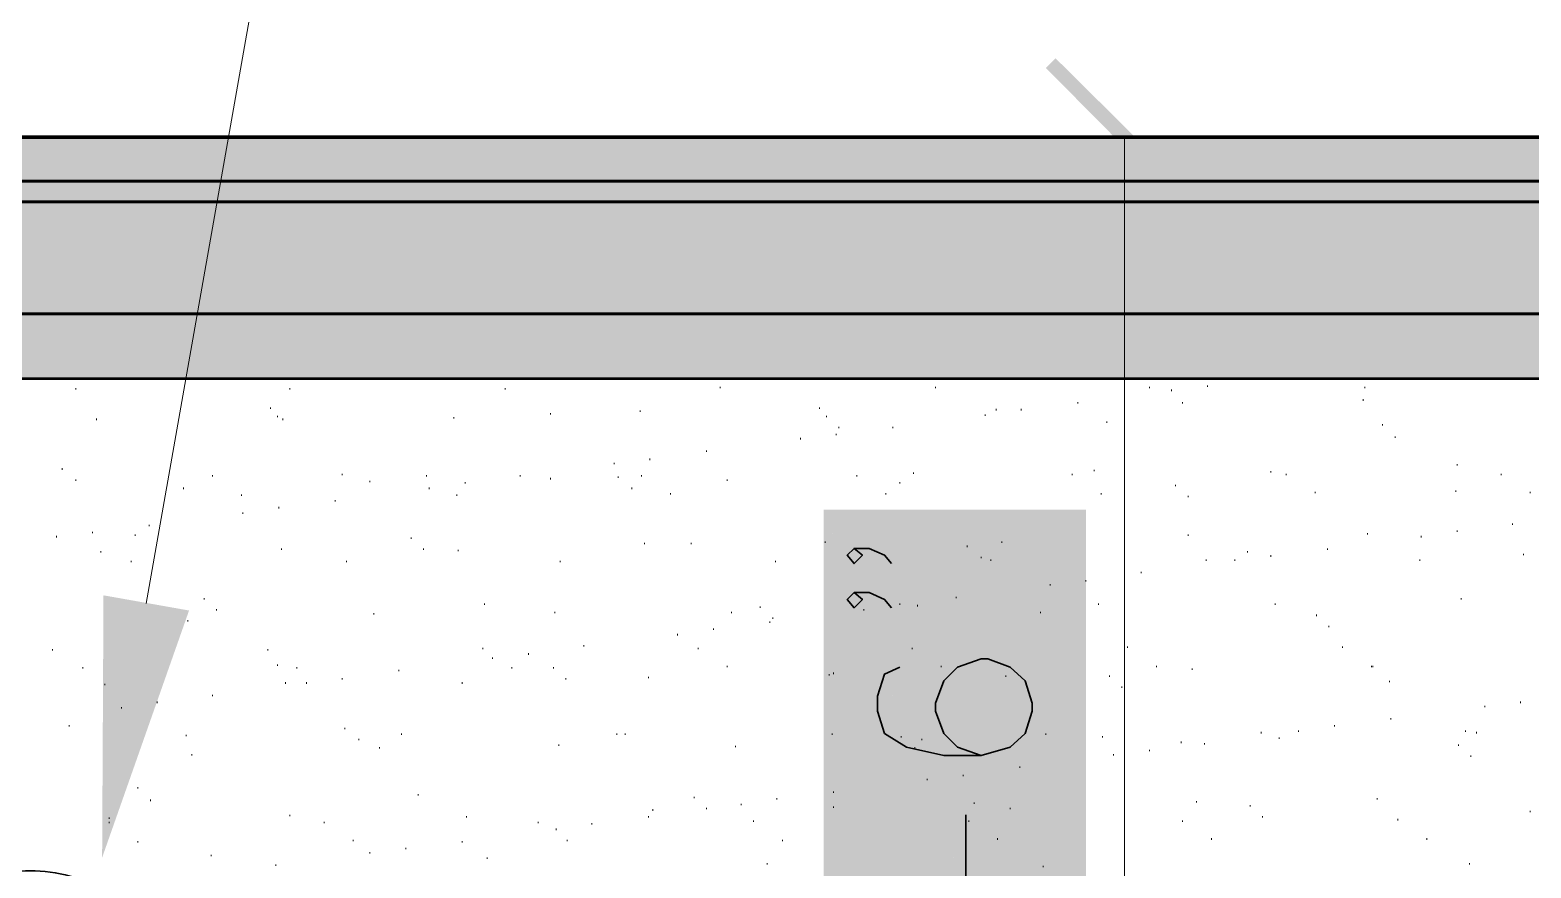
# Model space of a CAD drawing. Header units: inches. Extents: x 5 to 516, y -193 to 129.
# Drawn here: x 34.471 to 38.097, y -48.151 to -46.128 of the extents above; entities that cross this region are included whole.
import ezdxf

# ---------------------------------------------------------------- set-up
doc = ezdxf.new("R2010")
doc.units = ezdxf.units.IN
doc.header["$MEASUREMENT"] = 0
for name, color, linetype in [('Highlight', 210, 'Continuous'), ('PDF4_Geometry', 7, 'Continuous'), ('PDF4_Solid Fills', 7, 'Continuous')]:
    doc.layers.add(name, color=color, linetype=linetype)

msp = doc.modelspace()

# ---------------------------------------------------------------- hatches: boundary and pattern name
at = {"layer": 'PDF4_Solid Fills', "true_color": 0xb3b3b3, "transparency": 33554559}
for points in [[(48.845416, -46.4929831), (71.5387543, -46.4929831), (71.5387543, -46.5429787), (72.5987544, -46.5429787), (72.5987553, -46.4929831), (72.5987544, -46.4929787), (72.5987553, -46.3863164), (31.1987514, -46.3863164), (31.1987514, -46.5429787), (48.845416, -46.5429787)], [(31.1987514, -46.5429801), (31.1987514, -46.8129801), (31.1987514, -46.969646), (38.5354151, -46.969646), (48.845416, -46.969646), (48.845416, -46.8129801), (48.845416, -46.5429801)]]:
    msp.add_hatch(color=253, dxfattribs=at).paths.add_polyline_path(points)

# ---------------------------------------------------------------- linework, layer by layer
at = {"layer": 'Highlight'}
msp.add_line((23.3720821, -46.4929787), (77.1258262, -46.4929787), dxfattribs=at)
at = {"layer": 'PDF4_Geometry', "lineweight": 15}
for points in [[(34.7520828, -47.512978), (35.4320829, -43.6596443), (36.0987496, -43.6596443)], [(35.8654184, -46.3863164), (37.3654185, -46.3863164)], [(37.1154185, -49.5129782), (37.1154185, -46.3863113)], [(36.1387474, -46.9929788), (36.1387474, -46.9896489)], [(36.6587534, -46.9929788), (36.6587534, -46.9896489)], [(37.1754161, -46.9929788), (37.1754161, -46.9896489)], [(37.3154172, -46.9896489), (37.3154172, -46.9863124)], [(37.6954153, -46.9929788), (37.6954153, -46.9896489)], [(34.5820796, -46.9963153), (34.5820796, -46.9929788)], [(35.098749, -46.9963153), (35.098749, -46.9929788)], [(35.618755, -46.9963153), (35.618755, -46.9929788)], [(37.002083, -47.0296473), (37.002083, -47.0263107)], [(37.228754, -46.9996452), (37.228754, -46.9963153)], [(37.2554196, -47.0296473), (37.2554196, -47.0263107)], [(37.6920855, -47.0229809), (37.6920855, -47.0196443)], [(35.0520774, -47.0429801), (35.0520774, -47.0396503)], [(35.0687468, -47.0629793), (35.0687468, -47.0596495)], [(35.4954232, -47.0663159), (35.4954232, -47.0629793)], [(35.7287539, -47.0563129), (35.7287539, -47.0529831)], [(35.9454152, -47.0496465), (35.9454152, -47.0463167)], [(36.3787513, -47.0429801), (36.3787513, -47.0396503)], [(36.3954206, -47.0629793), (36.3954206, -47.0596495)], [(36.7787486, -47.0596495), (36.7787486, -47.0563129)], [(36.8054141, -47.0463167), (36.8054141, -47.0429801)], [(36.8654185, -47.0463167), (36.8654185, -47.0429801)], [(34.6320877, -47.0696457), (34.6320877, -47.0663159)], [(35.0820796, -47.0696457), (35.0820796, -47.0663159)], [(36.425416, -47.0896449), (36.425416, -47.0863151)], [(36.5554141, -47.0896449), (36.5554141, -47.0863151)], [(37.0720835, -47.0763121), (37.0720835, -47.0729823)], [(37.7387502, -47.0829785), (37.7387502, -47.0796487)], [(36.3320865, -47.1163173), (36.3320865, -47.1129807)], [(36.4187496, -47.1063143), (36.4187496, -47.1029777)], [(37.7687524, -47.1129807), (37.7687524, -47.1096441)], [(35.9687442, -47.1663118), (35.9687442, -47.162982)], [(36.1054222, -47.1463127), (36.1054222, -47.1429828)], [(34.5487543, -47.1896476), (34.5487543, -47.186311)], [(34.9120899, -47.206317), (34.9120899, -47.2029804)], [(35.2254173, -47.2029804), (35.2254173, -47.1996506)], [(35.4287457, -47.206317), (35.4287457, -47.2029804)], [(35.6554167, -47.206317), (35.6554167, -47.2029804)], [(35.8820878, -47.1763148), (35.8820878, -47.1729782)], [(35.892084, -47.2096468), (35.892084, -47.206317)], [(35.9487518, -47.206317), (35.9487518, -47.2029804)], [(36.468751, -47.206317), (36.468751, -47.2029804)], [(36.6054155, -47.1996506), (36.6054155, -47.196314)], [(36.9887502, -47.2029804), (36.9887502, -47.1996506)], [(37.0420814, -47.1929774), (37.0420814, -47.1896476)], [(37.4687511, -47.196314), (37.4687511, -47.1929774)], [(37.5054196, -47.2029804), (37.5054196, -47.1996506)], [(37.9187497, -47.1796446), (37.9187497, -47.1763148)], [(38.0254188, -47.2029804), (38.0254188, -47.1996506)], [(34.5820796, -47.2163132), (34.5820796, -47.2129834)], [(34.8420894, -47.2363124), (34.8420894, -47.2329826)], [(35.2920812, -47.2196498), (35.2920812, -47.2163132)], [(35.4354189, -47.2363124), (35.4354189, -47.2329826)], [(35.5220888, -47.2229796), (35.5220888, -47.2196498)], [(35.7287539, -47.2129834), (35.7287539, -47.2096468)], [(35.9254228, -47.2363124), (35.9254228, -47.2329826)], [(36.1554168, -47.2163132), (36.1554168, -47.2129834)], [(36.5720835, -47.2229796), (36.5720835, -47.2196498)], [(37.2387502, -47.229646), (37.2387502, -47.2263162)], [(37.5754202, -47.2463154), (37.5754202, -47.2429788)], [(37.9154199, -47.2429788), (37.9154199, -47.239649)], [(38.0954194, -47.2463154), (38.0954194, -47.2429788)], [(34.9820904, -47.2529818), (34.9820904, -47.2496452)], [(35.0720834, -47.282984), (35.0720834, -47.2796474)], [(35.2087479, -47.2663146), (35.2087479, -47.262978)], [(35.5020828, -47.2529818), (35.5020828, -47.2496452)], [(36.0187523, -47.2496452), (36.0187523, -47.2463154)], [(36.5387515, -47.2496452), (36.5387515, -47.2463154)], [(37.0587508, -47.2496452), (37.0587508, -47.2463154)], [(37.2687524, -47.2563116), (37.2687524, -47.2529818)], [(34.9854135, -47.2963167), (34.9854135, -47.2929801)], [(34.5354215, -47.3529777), (34.5354215, -47.3496479)], [(34.6220779, -47.3429815), (34.6220779, -47.3396449)], [(34.7254172, -47.3496479), (34.7254172, -47.3463113)], [(34.758756, -47.3263121), (34.758756, -47.3229823)], [(35.392084, -47.3563143), (35.392084, -47.3529777)], [(37.2687524, -47.3496479), (37.2687524, -47.3463113)], [(37.7020817, -47.3463113), (37.7020817, -47.3429815)], [(37.8320866, -47.3529777), (37.8320866, -47.3496479)], [(37.9187497, -47.3396449), (37.9187497, -47.3363151)], [(38.0520844, -47.3229823), (38.0520844, -47.3196457)], [(34.6420839, -47.3896463), (34.6420839, -47.3863165)], [(35.0787565, -47.3829799), (35.0787565, -47.3796501)], [(35.4220861, -47.3829799), (35.4220861, -47.3796501)], [(35.5054195, -47.3863165), (35.5054195, -47.3829799)], [(35.9554114, -47.3696471), (35.9554114, -47.3663173)], [(36.0687469, -47.3696471), (36.0687469, -47.3663173)], [(36.392084, -47.3663173), (36.392084, -47.3629807)], [(36.7354204, -47.3763135), (36.7354204, -47.3729837)], [(36.8187537, -47.3663173), (36.8187537, -47.3629807)], [(37.4120833, -47.3896463), (37.4120833, -47.3863165)], [(37.6054156, -47.3829799), (37.6054156, -47.3796501)], [(34.715421, -47.412982), (34.715421, -47.4096455)], [(35.2354135, -47.412982), (35.2354135, -47.4096455)], [(35.7520829, -47.412982), (35.7520829, -47.4096455)], [(36.2720821, -47.412982), (36.2720821, -47.4096455)], [(36.7687523, -47.4029791), (36.7687523, -47.3996493)], [(36.7920813, -47.4096455), (36.7920813, -47.4063156)], [(37.3120874, -47.4096455), (37.3120874, -47.4063156)], [(37.3820811, -47.4096455), (37.3820811, -47.4063156)], [(37.4687511, -47.3996493), (37.4687511, -47.3963127)], [(37.82875, -47.4096455), (37.82875, -47.4063156)], [(38.07875, -47.3963127), (38.07875, -47.3929829)], [(37.0220822, -47.4596468), (37.0220822, -47.456317)], [(37.1554169, -47.4396476), (37.1554169, -47.436311)], [(36.708748, -47.4996452), (36.708748, -47.4963154)], [(36.935419, -47.4696498), (36.935419, -47.4663132)], [(34.8920839, -47.5029818), (34.8920839, -47.4996452)], [(34.9220861, -47.5296474), (34.9220861, -47.5263108)], [(35.5687469, -47.5163146), (35.5687469, -47.512978)], [(35.7387501, -47.5363138), (35.7387501, -47.532984)], [(36.1654198, -47.5363138), (36.1654198, -47.532984)], [(36.2354204, -47.522981), (36.2354204, -47.5196444)], [(36.4854204, -47.5296474), (36.4854204, -47.5263108)], [(36.5720835, -47.5163146), (36.5720835, -47.512978)], [(36.6154185, -47.5196444), (36.6154185, -47.5163146)], [(36.9120832, -47.5363138), (36.9120832, -47.532984)], [(37.0520844, -47.5163146), (37.0520844, -47.512978)], [(37.4787541, -47.5163146), (37.4787541, -47.512978)], [(37.9287527, -47.5029818), (37.9287527, -47.4996452)], [(34.8520855, -47.5563129), (34.8520855, -47.5529832)], [(35.3020774, -47.5396504), (35.3020774, -47.5363138)], [(36.2587494, -47.5596495), (36.2587494, -47.5563129)], [(36.2654157, -47.5496465), (36.2654157, -47.5463168)], [(37.57875, -47.5429802), (37.57875, -47.5396504)], [(37.6087521, -47.5696458), (37.6087521, -47.5663159)], [(36.0354217, -47.5896449), (36.0354217, -47.5863152)], [(36.1220848, -47.5763122), (36.1220848, -47.5729823)], [(34.5254118, -47.6263135), (34.5254118, -47.6229837)], [(35.0454178, -47.6263135), (35.0454178, -47.6229837)], [(35.5654238, -47.6229837), (35.5654238, -47.6196471)], [(35.5887528, -47.6463127), (35.5887528, -47.6429829)], [(35.6754228, -47.6363165), (35.6754228, -47.6329799)], [(35.8087507, -47.6163173), (35.8087507, -47.6129807)], [(36.0854162, -47.6229837), (36.0854162, -47.6196471)], [(36.6020857, -47.6229837), (36.6020857, -47.6196471)], [(37.1220849, -47.6196471), (37.1220849, -47.6163173)], [(37.6420841, -47.6196471), (37.6420841, -47.6163173)], [(34.5987489, -47.6696485), (34.5987489, -47.6663119)], [(35.0687468, -47.6629821), (35.0687468, -47.6596455)], [(35.1154184, -47.6696485), (35.1154184, -47.6663119)], [(35.3620818, -47.6763149), (35.3620818, -47.6729783)], [(35.6354108, -47.6696485), (35.6354108, -47.6663119)], [(35.7354135, -47.6696485), (35.7354135, -47.6663119)], [(36.1554168, -47.6663119), (36.1554168, -47.6629821)], [(36.4120832, -47.6829813), (36.4120832, -47.6796447)], [(36.6720862, -47.6663119), (36.6720862, -47.6629821)], [(37.1920854, -47.6663119), (37.1920854, -47.6629821)], [(37.2787486, -47.6729783), (37.2787486, -47.6696485)], [(37.7120847, -47.6663119), (37.7120847, -47.6629821)], [(37.7154145, -47.6663119), (37.7154145, -47.6629821)], [(34.6520801, -47.7096468), (34.6520801, -47.7063171)], [(35.0887528, -47.7063171), (35.0887528, -47.7029804)], [(35.1387473, -47.7063171), (35.1387473, -47.7029804)], [(35.2254173, -47.6963141), (35.2254173, -47.6929774)], [(35.5154157, -47.7063171), (35.5154157, -47.7029804)], [(35.7654157, -47.6963141), (35.7654157, -47.6929774)], [(35.9654211, -47.6929774), (35.9654211, -47.6896477)], [(36.402087, -47.6863111), (36.402087, -47.6829813)], [(36.8287499, -47.6896477), (36.8287499, -47.6863111)], [(37.0787499, -47.6896477), (37.0787499, -47.6863111)], [(37.1087521, -47.7163132), (37.1087521, -47.7129834)], [(37.7554196, -47.7029804), (37.7554196, -47.6996507)], [(34.7787484, -47.7529818), (34.7787484, -47.7496452)], [(34.9120899, -47.7363124), (34.9120899, -47.7329826)], [(38.0720836, -47.7529818), (38.0720836, -47.7496452)], [(34.6920785, -47.7663146), (34.6920785, -47.762978)], [(37.9854205, -47.762978), (37.9854205, -47.7596482)], [(34.5654237, -47.8096496), (34.5654237, -47.806313)], [(35.2320904, -47.816316), (35.2320904, -47.8129794)], [(37.4454153, -47.8263122), (37.4454153, -47.8229823)], [(37.535415, -47.8229823), (37.535415, -47.8196458)], [(37.622085, -47.8096496), (37.622085, -47.806313)], [(37.7587495, -47.7929802), (37.7587495, -47.7896504)], [(37.9387489, -47.8229823), (37.9387489, -47.8196458)], [(37.9654145, -47.8263122), (37.9654145, -47.8229823)], [(34.848749, -47.8329786), (34.848749, -47.8296487)], [(35.2654157, -47.8429816), (35.2654157, -47.839645)], [(35.3154238, -47.8629807), (35.3154238, -47.8596441)], [(35.3687549, -47.8296487), (35.3687549, -47.8263122)], [(35.7487463, -47.8563143), (35.7487463, -47.8529777)], [(35.8887474, -47.8296487), (35.8887474, -47.8263122)], [(35.9087534, -47.8296487), (35.9087534, -47.8263122)], [(36.175416, -47.8596441), (36.175416, -47.8563143)], [(36.4087534, -47.8296487), (36.4087534, -47.8263122)], [(36.5754201, -47.8363152), (36.5754201, -47.8329786)], [(36.608752, -47.8629807), (36.608752, -47.8596441)], [(36.6254147, -47.8429816), (36.6254147, -47.839645)], [(36.9254161, -47.8296487), (36.9254161, -47.8263122)], [(37.0620874, -47.8363152), (37.0620874, -47.8329786)], [(37.252083, -47.849648), (37.252083, -47.8463113)], [(37.3087508, -47.8529777), (37.3087508, -47.849648)], [(37.4887502, -47.839645), (37.4887502, -47.8363152)], [(37.9220863, -47.8563143), (37.9220863, -47.8529777)], [(34.8620817, -47.8796501), (34.8620817, -47.8763135)], [(37.0887529, -47.8796501), (37.0887529, -47.8763135)], [(37.1754161, -47.8696471), (37.1754161, -47.8663173)], [(37.9520817, -47.8829799), (37.9520817, -47.8796501)], [(36.7254174, -47.9296447), (36.7254174, -47.9263149)], [(36.8620819, -47.9096455), (36.8620819, -47.9063157)], [(34.7320904, -47.9596469), (34.7320904, -47.9563171)], [(36.4120832, -47.9696499), (36.4120832, -47.9663132)], [(36.6387474, -47.9396477), (36.6387474, -47.9363111)], [(34.762079, -47.989649), (34.762079, -47.9863125)], [(35.4087533, -47.9763162), (35.4087533, -47.9729796)], [(36.0754201, -47.9829826), (36.0754201, -47.9796461)], [(36.1887488, -47.9996452), (36.1887488, -47.9963154)], [(36.2754187, -47.9863125), (36.2754187, -47.9829826)], [(36.4120832, -48.0063116), (36.4120832, -48.0029819)], [(36.7520829, -47.9963154), (36.7520829, -47.9929789)], [(37.2887516, -47.9929789), (37.2887516, -47.989649)], [(37.4187497, -48.0029819), (37.4187497, -47.9996452)], [(37.7254175, -47.9863125), (37.7254175, -47.9829826)], [(34.6620898, -48.032984), (34.6620898, -48.0296474)], [(34.6620898, -48.0429802), (34.6620898, -48.0396504)], [(35.098749, -48.0263108), (35.098749, -48.022981)], [(35.1820823, -48.0429802), (35.1820823, -48.0396504)], [(35.5254119, -48.0296474), (35.5254119, -48.0263108)], [(35.6987518, -48.0429802), (35.6987518, -48.0396504)], [(35.9654211, -48.0296474), (35.9654211, -48.0263108)], [(35.9754173, -48.012978), (35.9754173, -48.0096482)], [(36.1054222, -48.0096482), (36.1054222, -48.0063116)], [(36.218751, -48.0396504), (36.218751, -48.0363138)], [(36.7387502, -48.0396504), (36.7387502, -48.0363138)], [(36.8387529, -48.0096482), (36.8387529, -48.0063116)], [(37.2554196, -48.0396504), (37.2554196, -48.0363138)], [(37.4487519, -48.0296474), (37.4487519, -48.0263108)], [(37.7754188, -48.0363138), (37.7754188, -48.032984)], [(38.0954194, -48.0163146), (38.0954194, -48.012978)], [(35.7420867, -48.0596496), (35.7420867, -48.056313)], [(35.8287566, -48.0463168), (35.8287566, -48.0429802)], [(34.7320904, -48.089645), (34.7320904, -48.0863152)], [(35.2520828, -48.0863152), (35.2520828, -48.0829786)], [(35.2920812, -48.1163174), (35.2920812, -48.1129808)], [(35.3787512, -48.1063144), (35.3787512, -48.1029778)], [(35.5154157, -48.089645), (35.5154157, -48.0863152)], [(35.7687523, -48.0863152), (35.7687523, -48.0829786)], [(36.2887515, -48.0863152), (36.2887515, -48.0829786)], [(36.8087507, -48.0829786), (36.8087507, -48.0796488)], [(37.3254202, -48.0829786), (37.3254202, -48.0796488)], [(37.8454194, -48.0829786), (37.8454194, -48.0796488)], [(34.9087533, -48.1229838), (34.9087533, -48.1196471)], [(35.0654238, -48.1463128), (35.0654238, -48.1429829)], [(35.57542, -48.1296501), (35.57542, -48.1263135)], [(36.2520829, -48.1429829), (36.2520829, -48.1396463)], [(36.9187496, -48.1496493), (36.9187496, -48.1463128)], [(37.9487519, -48.1429829), (37.9487519, -48.1396463)]]:
    msp.add_lwpolyline(points, dxfattribs=at)
at = {"layer": 'PDF4_Geometry', "lineweight": 70}
msp.add_lwpolyline([(26.5987483, -46.9696498), (26.5987483, -46.3863164), (72.598752, -46.3863164), (72.598752, -46.9696498)], dxfattribs=at)
at = {"layer": 'PDF4_Geometry', "lineweight": 50}
for points in [[(38.5354151, -46.4929787), (31.198748, -46.4929787)], [(31.1987514, -46.4929787), (71.5387543, -46.4929787)], [(31.1987514, -46.4929787), (72.5987553, -46.4929787), (71.5387543, -46.4929787)], [(31.1987514, -46.4929787), (38.5354185, -46.4929787)], [(31.1987514, -46.4929787), (38.5354185, -46.4929787)], [(31.1987514, -46.4929787), (71.5387543, -46.4929787), (38.5354185, -46.4929787)], [(31.1987514, -46.4929787), (38.5354185, -46.4929787)], [(31.1987514, -46.4929787), (38.5354185, -46.4929787)], [(31.1987514, -46.4929787), (38.5354185, -46.4929787)], [(31.1987514, -46.4929787), (38.5354185, -46.4929787)], [(31.1987514, -46.5429801), (38.5354185, -46.5429801)], [(31.1987514, -46.5429801), (38.5354185, -46.5429801)], [(31.1987514, -46.8129793), (38.5354185, -46.8129793)], [(31.1987514, -46.8129793), (38.5354185, -46.8129793)]]:
    msp.add_lwpolyline(points, close=True, dxfattribs=at)
at = {"layer": 'PDF4_Geometry', "lineweight": 35}
for points in [[(34.7220806, -46.4929787), (34.4720806, -46.4929787)], [(35.098749, -46.4929787), (34.8487489, -46.4929787)], [(35.4720807, -46.4929787), (35.2220807, -46.4929787)], [(35.848749, -46.4929787), (35.598749, -46.4929787)], [(36.2220808, -46.4929787), (35.9720807, -46.4929787)], [(36.5987491, -46.4929787), (36.3487491, -46.4929787)], [(36.9720808, -46.4929787), (36.7220808, -46.4929787)], [(37.3487491, -46.4929787), (37.0987491, -46.4929787)], [(37.7220809, -46.4929787), (37.4720809, -46.4929787)], [(38.0987492, -46.4929787), (37.8487492, -46.4929787)], [(36.4620846, -47.3796501), (36.4820846, -47.3963167), (36.4620846, -47.4163167), (36.4454179, -47.3963167), (36.4620846, -47.3796501), (36.4987512, -47.3796501), (36.5354179, -47.3963167), (36.5520846, -47.4163167)], [(36.4620846, -47.4863124), (36.4820846, -47.5029791), (36.4620846, -47.5229791), (36.4454179, -47.5029791), (36.4620846, -47.4863124), (36.4987512, -47.4863124), (36.5354179, -47.5029791), (36.5520846, -47.5229791)], [(36.5720835, -47.6663119), (36.5354168, -47.6829785), (36.5187502, -47.7363119), (36.5187502, -47.7729786), (36.5354168, -47.8263119), (36.5887502, -47.8596452), (36.6787502, -47.8796452), (36.7687502, -47.8796452), (36.8387502, -47.8596452), (36.8754169, -47.8263119), (36.8920835, -47.7729786), (36.8920835, -47.7529786), (36.8754169, -47.6996452), (36.8387502, -47.6663119), (36.7854169, -47.6463119), (36.7687502, -47.6463119), (36.7120835, -47.6663119), (36.6787502, -47.6996452), (36.6587502, -47.7529786), (36.6587502, -47.7729786), (36.6787502, -47.8263119), (36.7120835, -47.8596452), (36.7687502, -47.8796452)], [(36.7320838, -48.3429816), (36.7320838, -48.0229816)]]:
    msp.add_lwpolyline(points, dxfattribs=at)
at = {"layer": 'PDF4_Geometry', "lineweight": 50}
msp.add_lwpolyline([(26.5987483, -46.9696498), (72.598752, -46.9696498)], dxfattribs=at)
at = {"layer": 'PDF4_Geometry', "lineweight": 35}
msp.add_open_spline([(34.7087489, -48.2329824), (34.1519156, -47.8835936), (33.7584711, -48.8447046), (33.648749, -49.2263157)], degree=3, dxfattribs=at)
at = {"layer": 'PDF4_Solid Fills', "lineweight": 15, "transparency": 33554559}
for points in [[(37.3087508, -46.5529831), (36.9254174, -46.2196497), (36.9487507, -46.1963164)], [(37.2820852, -46.5796487), (37.3087519, -46.552982), (36.9254185, -46.2196486)], [(34.6487571, -47.4929788), (34.6454237, -48.1263122), (34.8554238, -47.5296455)]]:
    msp.add_solid(points, dxfattribs=at)
at = {"layer": 'PDF4_Solid Fills', "color": 7, "lineweight": 15, "true_color": 0xffffff, "transparency": 33554559}
for points in [[(36.3887474, -48.9896491), (37.0220808, -48.9896491), (36.3887474, -47.2863156)], [(37.0220822, -48.9896491), (36.3887488, -47.2863156), (37.0220822, -47.2863156)]]:
    msp.add_solid(points, dxfattribs=at)

doc.saveas('drawing.dxf')
